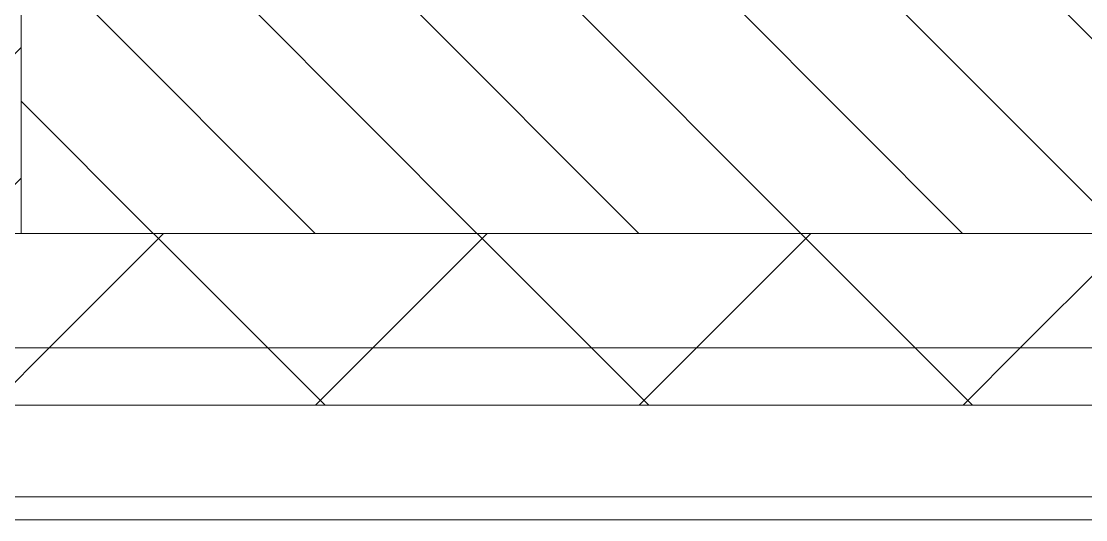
# Model space of a CAD drawing. Header units: millimetres. Extents: x -249154 to 415037, y -45458 to 354837.
# Drawn here: x 80915 to 81845, y 82486 to 82921 of the extents above; entities that cross this region are included whole.
import ezdxf

# ---------------------------------------------------------------- set-up
doc = ezdxf.new("R2010")
doc.units = ezdxf.units.MM
for name, color, linetype, lineweight in [('A-WALL', 7, 'Continuous', 5), ('S-COLS', 7, 'Continuous', 9), ('S-COLS-1', 7, 'Continuous', 5)]:
    doc.layers.add(name, color=color, linetype=linetype, lineweight=lineweight)
doc.layers.add('A-WALL-FNSH-1', color=9, linetype='Continuous', lineweight=5, true_color=0x808080)
pattern_1 = [(45, (0, 0), (-141.42136, 141.42136), []), (135, (0, 0), (-141.42136, -141.42136), [])]

# ---------------------------------------------------------------- blocks, each defined once
blk = doc.blocks.new('BSC_Колонна _Прямоугольная - 500х500-V14-Объем проектирования 1 этажа')
at = {"layer": 'S-COLS-1'}
h = blk.add_hatch(dxfattribs=at)
h.set_pattern_fill('FP_18', color=256, style=0, pattern_type=2)
h.set_pattern_definition([(45, (-80600, -3800), (-114.04925, 114.04925), []), (45, (-80485.95, -3800), (-114.04925, 114.04925), [201.613, -40.323, 6.706, -33.617])])
h.paths.add_polyline_path([(250, -250), (250, 250), (-250, 250), (-250, -250)])
for p, q in [((250, 250), (-250, 250)), ((-250, 250), (-250, -250)), ((250, -250), (250, 250)), ((-250, -250), (250, -250))]:
    blk.add_line(p, q, dxfattribs=at)
blk = doc.blocks.new('1floor')
at = {"layer": 'A-WALL'}
h = blk.add_hatch(dxfattribs=at)
h.set_pattern_fill('FP_2', color=256, style=0, pattern_type=2)
h.set_pattern_definition([(135, (0, 0), (-70.71068, -70.71068), [])])
h.paths.add_polyline_path([(79000.48, 3550), (79180.48, 3550), (79180.48, 3750), (77980, 3750), (77980, 3550), (78073.6, 3550)])
h.paths.add_polyline_path([(82000, 3550), (82000, 3750), (80850, 3750), (80850, 3550), (81168.2, 3550)])
h.paths.add_polyline_path([(80080.48, 3550), (80350, 3550), (80350, 3750), (80080.48, 3750), (80080.48, 3702.66)])
h.paths.add_polyline_path([(84100, 3550), (84200, 3550), (84200, 3750), (84100, 3750), (84100, 3554.31)])
h.paths.add_polyline_path([(77042.07, 3550), (77080, 3550), (77080, 3750), (75980, 3750), (75980, 3550), (76010.54, 3550)])
h = blk.add_hatch(dxfattribs=at)
h.set_pattern_fill('FP_24', color=256, style=0, pattern_type=2)
h.set_pattern_definition(pattern_1)
h.paths.add_polyline_path([(84697.46, 3450), (84800, 3450), (84800, 3550), (84100, 3550), (84100, 3450), (84590, 3450)])
h.paths.add_polyline_path([(80350, 3450), (82000, 3450), (82000, 3550), (80080.48, 3550), (80080.48, 3450), (80136.67, 3450)])
h.paths.add_polyline_path([(79100.48, 3450), (79180.48, 3450), (79180.48, 3550), (77980, 3550), (77980, 3450), (79000.48, 3450)])
h.paths.add_polyline_path([(75880, 3450), (77080, 3450), (77080, 3550), (75858, 3550), (75858, 3450)])
h = blk.add_hatch(dxfattribs=at)
h.set_pattern_fill('FP_24', color=256, style=0, pattern_type=2)
h.set_pattern_definition(pattern_1)
h.paths.add_polyline_path([(84696.19, 3400), (84850, 3400), (84850, 3450), (84100, 3450), (84100, 3400), (84590, 3400)])
h.paths.add_polyline_path([(82000, 3400), (82000, 3450), (80080.48, 3450), (80080.48, 3400), (81730, 3400)])
h.paths.add_polyline_path([(79180.48, 3400), (79180.48, 3450), (77980, 3450), (77980, 3400), (79105.14, 3400)])
h.paths.add_polyline_path([(77080, 3400), (77080, 3450), (75858, 3450), (75858, 3400), (77042.07, 3400)])
for p, q in [((82000, 3550), (80850, 3550)), ((80080.48, 3450), (82000, 3450)), ((80080.48, 3400), (82000, 3400)), ((80080.48, 3320), (82000, 3320))]:
    blk.add_line(p, q, dxfattribs=at)
at = {"layer": 'A-WALL-FNSH-1'}
blk.add_line((80080.48, 3300), (82000, 3300), dxfattribs=at)
at = {"layer": 'S-COLS'}
blk.add_blockref('BSC_Колонна _Прямоугольная - 500х500-V14-Объем проектирования 1 этажа', (80600, 3800), dxfattribs=at)

msp = doc.modelspace()

# ---------------------------------------------------------------- block references
msp.add_blockref('1floor', (64.7, 79186.05))

doc.saveas('drawing.dxf')
